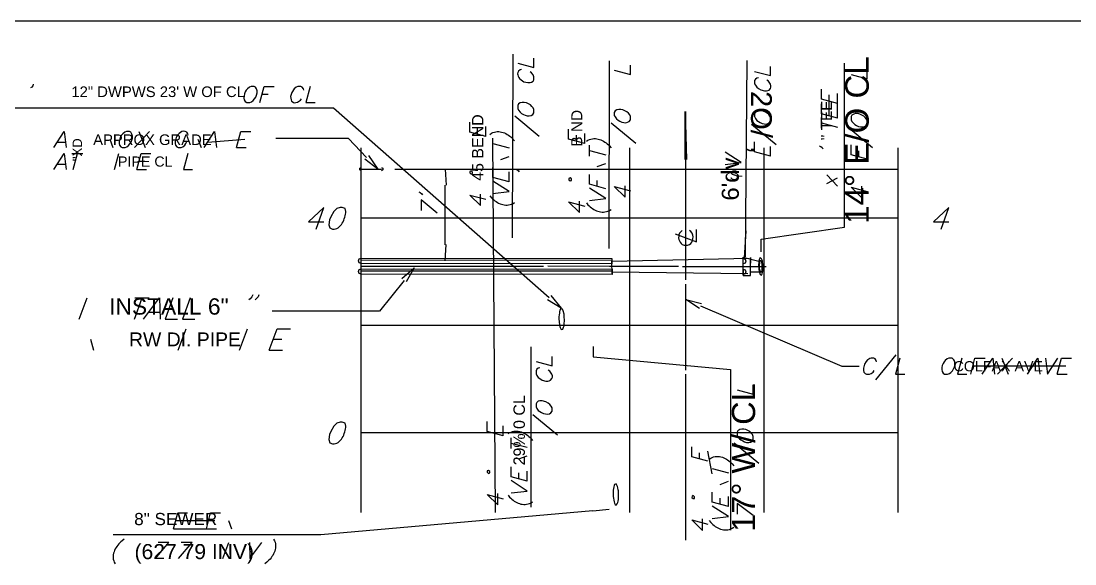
# Model space of a CAD drawing. Header units: feet. Extents: x 13 to 426, y 12 to 285.
# Drawn here: x 65.8 to 164, y 234.4 to 284.9 of the extents above; entities that cross this region are included whole.
import ezdxf
from ezdxf.enums import TextEntityAlignment as Align

# ---------------------------------------------------------------- set-up
doc = ezdxf.new("R2010")
doc.units = ezdxf.units.FT
doc.layers.add('ANOTACION', color=8, linetype='CONTINUOUS')
doc.layers.add('EJE_VIA', color=7, linetype='CONTINUOUS')
doc.styles.add('CAD_TEXT', font='Arial')

msp = doc.modelspace()

# ---------------------------------------------------------------- linework, layer by layer
at = {"layer": 'EJE_VIA'}
for p, q in [((111.567, 264.717), (111.617, 281.85)), ((120.567, 263.75), (120.617, 281.217)), ((133.283, 262.95), (133.433, 281.233)), ((142.483, 265.717), (142.483, 280.983)), ((88.25, 278.117), (88.817, 278.117)), ((141.067, 276.1), (141.067, 278.033)), ((141.85, 275.883), (141.85, 278.183)), ((111.783, 276.083), (114.067, 274.183)), ((127.717, 260.817), (127.717, 276.483)), ((140.35, 274.933), (140.35, 275.933)), ((108.3, 274.383), (108.3, 274.95)), ((109.083, 274.167), (109.083, 275.1)), ((120.767, 275.433), (123.05, 273.533)), ((133.833, 275.3), (136.117, 273.417)), ((140.35, 275.433), (141.85, 275.033)), ((142.833, 275.033), (145.117, 273.133)), ((74.05, 273.917), (74.35, 273.133)), ((76.35, 273.133), (77.75, 274.633)), ((76.75, 274.633), (77.35, 273.133)), ((82.267, 273.917), (82.567, 273.133)), ((83.2, 273.633), (86.633, 273.917)), ((110, 239.15), (109.75, 274)), ((117.517, 273.733), (117.517, 274.3)), ((118.3, 273.517), (118.3, 274.45)), ((69.2, 273.633), (69.9, 273.633)), ((85.85, 273.133), (86.767, 273.133)), ((97.483, 239.15), (97.483, 273.117)), ((109.75, 273.5), (111.25, 273.1)), ((118.75, 272.35), (118.75, 273.35)), ((122.5, 239.15), (122.5, 273.117)), ((135, 239.15), (135, 273.117)), ((135.617, 272.333), (135.617, 273.25)), ((144.617, 272.05), (144.617, 272.983)), ((147.5, 239.15), (147.5, 273.117)), ((70.533, 272.583), (71.533, 272.583)), ((70.633, 271.083), (71.033, 272.583)), ((74.483, 271.083), (74.883, 272.583)), ((110.467, 272.017), (111.25, 272.317)), ((118.75, 272.85), (120.25, 272.45)), ((143.833, 272.267), (143.833, 272.833)), ((69.2, 271.583), (69.9, 271.583)), ((76.567, 271.083), (77.483, 271.083)), ((76.767, 271.867), (77.333, 271.867)), ((97.483, 271.133), (99.367, 271.133)), ((100.617, 271.133), (147.5, 271.117)), ((105.293, 271.133), (105.386, 269.623)), ((119.45, 271.367), (120.25, 271.667)), ((111.25, 269.95), (111.25, 270.883)), ((119.45, 269.517), (119.45, 270.083)), ((140.85, 270.583), (141.85, 269.533)), ((140.85, 269.8), (141.85, 270.317)), ((105.3, 264.083), (105.3, 269.633)), ((121.05, 269.5), (122.55, 269.1)), ((143.117, 269.45), (144.617, 269.05)), ((107.583, 268.717), (109.083, 268.317)), ((116.8, 268.067), (118.3, 267.667)), ((93.267, 265.55), (94, 267.55)), ((151.5, 265.55), (152.217, 267.55)), ((97.483, 266.6), (147.5, 266.6)), ((133.167, 262.85), (133.333, 265.383)), ((105.293, 262.584), (105.386, 264.093)), ((97.483, 262.667), (120.834, 262.65)), ((120.833, 262.567), (133.617, 262.85)), ((120.867, 261.317), (120.833, 262.567)), ((133.05, 262.917), (134.517, 262.567)), ((133.05, 262.4), (133.05, 262.917)), ((133.733, 262.9), (133.75, 262.383)), ((133.75, 261.233), (133.75, 262.733)), ((97.483, 262.083), (114.45, 262.083)), ((97.483, 261.667), (120.867, 261.65)), ((120.867, 261.567), (133.5, 261.4)), ((127.417, 262.067), (135.2, 262.067)), ((133.05, 261.767), (133.067, 261.233)), ((133.067, 261.233), (133.75, 261.217)), ((133.75, 261.217), (133.75, 261.75)), ((133.75, 261.567), (134.55, 261.567)), ((127.7, 252.417), (127.717, 260.417)), ((71.2, 257.15), (71.933, 259.15)), ((76.35, 257.15), (77.067, 259.15)), ((76.4, 259.15), (77.733, 259.15)), ((77.733, 257.817), (78.683, 257.817)), ((80.433, 254.267), (81.167, 256.267)), ((86.15, 254.267), (86.883, 256.267)), ((97.483, 256.583), (147.5, 256.583)), ((72.25, 255.3), (72.533, 254.267)), ((89.3, 255.3), (90.067, 255.3)), ((88.917, 254.267), (90.15, 254.267)), ((113.267, 254.567), (113.283, 239.65)), ((145.4, 251.517), (147.3, 253.817)), ((156.75, 252.017), (158.15, 253.517)), ((157.15, 253.517), (157.75, 252.017)), ((131.867, 252.467), (131.883, 237.517)), ((154.467, 252.817), (163.1, 252.817)), ((127.7, 236.567), (127.7, 252.017)), ((162.317, 252.017), (163.25, 252.017)), ((113.467, 248.283), (115.767, 246.383)), ((97.483, 246.583), (147.5, 246.583)), ((110.7, 246.283), (110.7, 247.217)), ((111.433, 245.117), (111.433, 246.117)), ((111.433, 245.617), (112.933, 245.217)), ((132.217, 245.65), (134.5, 243.75)), ((128.983, 244.133), (128.983, 244.7)), ((130.183, 242.75), (129.767, 244.85)), ((112.15, 244.133), (112.933, 244.433)), ((112.15, 242.283), (112.15, 242.85)), ((112.933, 242.067), (112.933, 243)), ((130.183, 243.25), (131.683, 242.85)), ((130.9, 241.767), (131.683, 242.067)), ((109.2, 240.833), (110.7, 240.433)), ((131.683, 239.7), (131.683, 240.633)), ((130.9, 239.917), (130.9, 240.483)), ((119.061, 239.315), (120.567, 239.451)), ((79.983, 237.617), (83.983, 237.617)), ((80.183, 238.417), (83.833, 238.417)), ((85.117, 238.417), (85.4, 237.617)), ((128.267, 238.467), (129.767, 238.067)), ((84.6, 234.867), (85.133, 236.367))]:
    msp.add_line(p, q, dxfattribs=at)
for points in [[(426.217, 284.917), (12.6, 284.917), (12.6, 12.083)], [(112.067, 281), (113.567, 280.6), (113.567, 281.45)], [(121.05, 280.35), (122.55, 279.95), (122.55, 280.8)], [(112.417, 280.4), (112.283, 280.367), (112.133, 280.267), (112.07, 280.141), (112.045, 280.018), (112.053, 279.899), (112.09, 279.784), (112.15, 279.675), (112.228, 279.574), (112.367, 279.44), (112.633, 279.267), (112.983, 279.183), (113.2, 279.2), (113.35, 279.233), (113.483, 279.333), (113.567, 279.45), (113.567, 279.733), (113.483, 279.9), (113.35, 280.083), (113.2, 280.2)], [(134.117, 280.233), (135.617, 279.833), (135.617, 280.683)], [(143.117, 279.95), (144.617, 279.55), (144.617, 280.4)], [(66.917, 279.05), (66.883, 278.9), (66.783, 278.767), (66.683, 278.684)], [(87.217, 278.833), (87.067, 278.767), (86.883, 278.617), (86.772, 278.485), (86.677, 278.319), (86.604, 278.133), (86.56, 277.939), (86.552, 277.749), (86.588, 277.577), (86.674, 277.434), (86.817, 277.333), (87.1, 277.333), (87.267, 277.4), (87.415, 277.512), (87.546, 277.66), (87.654, 277.834), (87.733, 278.025), (87.777, 278.223), (87.779, 278.419), (87.733, 278.604), (87.633, 278.767), (87.517, 278.833), (87.217, 278.833)], [(88.033, 277.333), (88.433, 278.833), (89.367, 278.833)], [(92.133, 278.467), (92.1, 278.617), (91.983, 278.767), (91.867, 278.833), (91.583, 278.833), (91.417, 278.767), (91.233, 278.617), (91, 278.267), (90.9, 277.9), (90.906, 277.73), (90.938, 277.585), (90.996, 277.468), (91.129, 277.351), (91.246, 277.316), (91.385, 277.319), (91.546, 277.362), (91.817, 277.55), (91.917, 277.683)], [(92.717, 278.833), (92.317, 277.333), (93.183, 277.333)], [(134.483, 279.633), (134.333, 279.6), (134.2, 279.5), (134.117, 279.367), (134.117, 279.083), (134.2, 278.933), (134.333, 278.75), (134.483, 278.633), (134.7, 278.5), (135.05, 278.417), (135.221, 278.408), (135.366, 278.436), (135.482, 278.496), (135.598, 278.639), (135.633, 278.761), (135.63, 278.901), (135.587, 279.054), (135.417, 279.317), (135.267, 279.417)], [(141.85, 277.25), (140.35, 277.65), (140.35, 278.583)], [(112.067, 276.783), (112.133, 276.617), (112.283, 276.433), (112.421, 276.324), (112.584, 276.228), (112.763, 276.152), (112.948, 276.107), (113.13, 276.099), (113.3, 276.137), (113.449, 276.229), (113.567, 276.383), (113.567, 276.667), (113.483, 276.833), (113.379, 276.975), (113.234, 277.103), (113.06, 277.212), (112.868, 277.294), (112.668, 277.341), (112.472, 277.346), (112.29, 277.301), (112.133, 277.2), (112.067, 277.067), (112.067, 276.783)], [(141.85, 275.883), (140.35, 276.283), (140.35, 277.217)], [(114.983, 259.15), (94.9, 276.8), (60.883, 276.8)], [(121.05, 276.133), (121.117, 275.983), (121.267, 275.8), (121.398, 275.689), (121.56, 275.59), (121.741, 275.512), (121.931, 275.464), (122.118, 275.453), (122.291, 275.489), (122.439, 275.579), (122.55, 275.733), (122.55, 276.017), (122.483, 276.183), (122.366, 276.329), (122.217, 276.46), (122.044, 276.568), (121.857, 276.649), (121.662, 276.694), (121.468, 276.697), (121.284, 276.651), (121.117, 276.55), (121.05, 276.417), (121.05, 276.133)], [(127.667, 272.017), (127.667, 276.483), (127.767, 272.017)], [(134.117, 276.017), (134.2, 275.85), (134.333, 275.667), (134.471, 275.565), (134.637, 275.47), (134.82, 275.393), (135.01, 275.342), (135.196, 275.33), (135.366, 275.364), (135.51, 275.457), (135.617, 275.617), (135.617, 275.9), (135.55, 276.067), (135.446, 276.208), (135.3, 276.337), (135.125, 276.446), (134.93, 276.528), (134.83, 276.557), (134.729, 276.576), (134.533, 276.581), (134.352, 276.536), (134.2, 276.433), (134.117, 276.3), (134.117, 276.017)], [(143.117, 275.733), (143.183, 275.567), (143.333, 275.4), (143.464, 275.289), (143.626, 275.19), (143.808, 275.112), (143.998, 275.064), (144.185, 275.053), (144.358, 275.089), (144.506, 275.179), (144.617, 275.333), (144.617, 275.617), (144.55, 275.783), (144.433, 275.929), (144.283, 276.06), (144.111, 276.168), (143.923, 276.249), (143.728, 276.294), (143.535, 276.297), (143.35, 276.251), (143.183, 276.15), (143.117, 276.017), (143.117, 275.733)], [(109.083, 274.167), (107.583, 274.567), (107.583, 275.5)], [(68.85, 273.133), (69.817, 274.633), (69.983, 273.133)], [(75.6, 274.633), (75.45, 274.567), (75.267, 274.417), (75.15, 274.283), (75.017, 274.067), (74.933, 273.7), (74.933, 273.5), (74.967, 273.35), (75.083, 273.2), (75.2, 273.133), (75.483, 273.133), (75.65, 273.2), (75.794, 273.322), (75.924, 273.472), (76.034, 273.643), (76.115, 273.828), (76.162, 274.02), (76.165, 274.211), (76.119, 274.396), (76.017, 274.567), (75.883, 274.633), (75.6, 274.633)], [(81.367, 274.283), (81.333, 274.417), (81.233, 274.567), (81.073, 274.639), (80.92, 274.655), (80.775, 274.624), (80.639, 274.553), (80.516, 274.454), (80.406, 274.333), (80.311, 274.201), (80.233, 274.067), (80.133, 273.7), (80.15, 273.5), (80.183, 273.35), (80.3, 273.2), (80.417, 273.133), (80.7, 273.133), (80.867, 273.2), (81.05, 273.35), (81.15, 273.5), (81.217, 273.7), (80.85, 273.7)], [(82.85, 273.133), (83.817, 274.633), (83.983, 273.133)], [(85.85, 273.133), (86.25, 274.633), (87.183, 274.633)], [(97.967, 272.217), (96.283, 273.983), (89.517, 273.983)], [(109.467, 274.367), (109.617, 274.467), (109.748, 274.529), (109.881, 274.574), (110.016, 274.603), (110.152, 274.618), (110.289, 274.617), (110.425, 274.604), (110.559, 274.578), (110.693, 274.541), (110.824, 274.493), (110.951, 274.435), (111.075, 274.368), (111.195, 274.294), (111.31, 274.212), (111.419, 274.124), (111.521, 274.031), (111.75, 273.75)], [(118.3, 273.517), (116.8, 273.917), (116.8, 274.85)], [(118.45, 273.717), (118.6, 273.817), (118.739, 273.877), (118.877, 273.922), (119.015, 273.952), (119.151, 273.966), (119.286, 273.967), (119.419, 273.955), (119.55, 273.931), (119.679, 273.895), (119.805, 273.848), (119.929, 273.792), (120.05, 273.726), (120.167, 273.651), (120.281, 273.569), (120.392, 273.48), (120.498, 273.384), (120.6, 273.283), (120.75, 273.1)], [(135.617, 272.333), (134.117, 272.733), (134.117, 273.667)], [(140.133, 273.283), (140.283, 273.233), (140.417, 273.133), (140.483, 273.033)], [(144.617, 272.05), (143.117, 272.45), (143.117, 273.383)], [(68.85, 271.083), (69.817, 272.583), (69.983, 271.083)], [(76.567, 271.083), (76.967, 272.583), (77.883, 272.583)], [(81.317, 272.583), (80.917, 271.083), (81.767, 271.083)], [(98.15, 272.383), (99.017, 271.133), (97.8, 272.05)], [(131.367, 271.567), (132.867, 271.733), (131.367, 272.717)], [(97.483, 270.983), (97.35, 271.067), (97.35, 271.217), (97.483, 271.283)], [(99.367, 271.283), (99.5, 271.217), (99.5, 271.067), (99.367, 270.983)], [(107.717, 270.967), (107.6, 270.917), (107.6, 270.783), (107.717, 270.667), (107.85, 270.717), (107.85, 270.85), (107.717, 270.967)], [(111.25, 269.95), (109.75, 270.35), (109.75, 271.283)], [(111.85, 271.133), (111.983, 271.083), (112.133, 270.983), (112.2, 270.883)], [(109.75, 268.85), (111.25, 269.033), (109.75, 270)], [(116.95, 270.317), (116.817, 270.267), (116.817, 270.133), (116.95, 270.033), (117.067, 270.067), (117.067, 270.217), (116.95, 270.317)], [(120.25, 269.3), (118.75, 269.717), (118.75, 270.633)], [(102.833, 269), (102.983, 268.95), (103.117, 268.833), (103.2, 268.733)], [(118.75, 268.217), (120.25, 268.383), (118.75, 269.35)], [(121.05, 269.5), (122.05, 268.517), (122.05, 269.583)], [(143.117, 269.45), (144.117, 268.467), (144.117, 269.533)], [(104.55, 267.033), (103.05, 268.283), (103.05, 267.283)], [(107.583, 268.717), (108.583, 267.733), (108.583, 268.8)], [(109.467, 268.65), (109.617, 268.467), (109.713, 268.366), (109.816, 268.271), (109.925, 268.182), (110.039, 268.1), (110.157, 268.025), (110.28, 267.959), (110.406, 267.902), (110.535, 267.856), (110.666, 267.82), (110.8, 267.795), (110.935, 267.783), (111.072, 267.784), (111.208, 267.798), (111.345, 267.828), (111.481, 267.872), (111.617, 267.933), (111.75, 268.033)], [(116.8, 268.067), (117.8, 267.083), (117.8, 268.15)], [(118.45, 268), (118.6, 267.817), (118.702, 267.716), (118.808, 267.62), (118.919, 267.531), (119.033, 267.449), (119.15, 267.374), (119.271, 267.309), (119.395, 267.252), (119.521, 267.205), (119.65, 267.169), (119.781, 267.145), (119.914, 267.133), (120.049, 267.134), (120.185, 267.149), (120.323, 267.178), (120.461, 267.223), (120.6, 267.283), (120.75, 267.383)], [(94, 267.55), (92.567, 266.217), (94, 266.217)], [(95.517, 267.55), (95.2, 267.467), (94.917, 267.183), (94.633, 266.7), (94.533, 266.417), (94.467, 265.933), (94.55, 265.65), (94.8, 265.55), (94.945, 265.544), (95.081, 265.563), (95.208, 265.606), (95.326, 265.671), (95.435, 265.754), (95.626, 265.966), (95.708, 266.09), (95.782, 266.222), (95.846, 266.361), (95.902, 266.504), (95.949, 266.647), (95.987, 266.789), (96.017, 266.928), (96.038, 267.06), (96.05, 267.183), (95.967, 267.467), (95.717, 267.55), (95.517, 267.55)], [(152.217, 267.55), (150.783, 266.217), (152.217, 266.217)], [(126.717, 265.1), (128.717, 264.367), (128.717, 265.517)], [(127.383, 265.417), (127.267, 265.333), (127.133, 265.15), (127.078, 265.014), (127.05, 264.872), (127.046, 264.728), (127.067, 264.585), (127.112, 264.448), (127.18, 264.322), (127.271, 264.21), (127.383, 264.117), (127.567, 264.033), (127.883, 264.033), (128.051, 264.108), (128.182, 264.211), (128.279, 264.337), (128.344, 264.482), (128.379, 264.641), (128.384, 264.808), (128.363, 264.979), (128.317, 265.15), (128.183, 265.333), (128.067, 265.417)], [(134.733, 263.433), (134.733, 264.617), (142.483, 265.717)], [(97.483, 262.333), (97.3, 262.4), (97.233, 262.583), (97.3, 262.767), (97.483, 262.833)], [(120.833, 262.317), (97.483, 262.333), (97.483, 262.833), (120.833, 262.817), (120.833, 262.317)], [(133.05, 262.817), (133.233, 262.75), (133.3, 262.567), (133.233, 262.383), (133.05, 262.317)], [(133.067, 261.25), (133.05, 261.417), (133.05, 262.75)], [(134.567, 261.5), (134.633, 261.317), (134.75, 261.267), (134.817, 261.383), (134.855, 261.507), (134.877, 261.644), (134.892, 261.792), (134.9, 261.925), (134.9, 262.167), (134.883, 262.317), (134.87, 262.439), (134.845, 262.55), (134.812, 262.663), (134.773, 262.767), (134.65, 262.883), (134.561, 262.724), (134.524, 262.577), (134.502, 262.416), (134.492, 262.246), (134.494, 262.076), (134.502, 261.909), (134.517, 261.754), (134.533, 261.617), (134.567, 261.5)], [(134.583, 262.467), (134.563, 262.333), (134.556, 262.227), (134.552, 262.116), (134.552, 262.004), (134.56, 261.892), (134.576, 261.782), (134.602, 261.677), (134.667, 261.533), (134.772, 261.576), (134.81, 261.702), (134.831, 261.871), (134.835, 262.063), (134.824, 262.255), (134.798, 262.426), (134.756, 262.554), (134.65, 262.617), (134.583, 262.467)], [(97.483, 261.333), (97.3, 261.4), (97.233, 261.583), (97.3, 261.767), (97.483, 261.833)], [(120.867, 261.317), (97.483, 261.333), (97.483, 261.833), (120.867, 261.817), (120.867, 261.317)], [(101.267, 260.933), (102.4, 261.95), (101.65, 260.617)], [(127.017, 262.067), (120.617, 262.067), (114.85, 262.083)], [(133.067, 261.817), (133.25, 261.75), (133.317, 261.567), (133.25, 261.383), (133.067, 261.317)], [(101.467, 260.767), (99.167, 257.9), (89.167, 257.9)], [(87.367, 259.433), (87.3, 259.233), (87.133, 259.05), (87, 258.95)], [(87.933, 259.433), (87.867, 259.233), (87.7, 259.05), (87.583, 258.95)], [(115.15, 259.35), (116.117, 258.167), (114.817, 258.967)], [(77.2, 257.15), (78.7, 259.15), (78.733, 257.15)], [(79.933, 259.15), (79.2, 257.15), (80.35, 257.15)], [(81.55, 259.15), (80.817, 257.15), (81.967, 257.15)], [(128.983, 258.15), (127.717, 258.983), (129.183, 258.617)], [(129.083, 258.383), (142.25, 252.767), (143.867, 252.783)], [(115.95, 257.867), (115.933, 257.717), (115.917, 257.55), (115.9, 257.367), (115.9, 257.183), (115.95, 256.633), (115.983, 256.483), (116.017, 256.367), (116.117, 256.2), (116.25, 256.217), (116.333, 256.4), (116.367, 256.533), (116.383, 256.7), (116.395, 256.814), (116.401, 256.929), (116.403, 257.044), (116.401, 257.159), (116.396, 257.273), (116.388, 257.388), (116.378, 257.503), (116.367, 257.617), (116.3, 257.917), (116.217, 258.1), (116.067, 258.133), (115.983, 257.983), (115.95, 257.867)], [(88.917, 254.267), (89.65, 256.267), (90.883, 256.267)], [(119.083, 254.6), (119.083, 253.633), (131.867, 252.467)], [(113.767, 253.217), (115.267, 252.817), (115.267, 253.667)], [(145.483, 253.167), (145.45, 253.317), (145.35, 253.45), (145.234, 253.512), (145.112, 253.536), (144.987, 253.527), (144.865, 253.491), (144.749, 253.432), (144.644, 253.355), (144.516, 253.217), (144.35, 252.95), (144.267, 252.6), (144.267, 252.383), (144.3, 252.233), (144.417, 252.1), (144.533, 252.017), (144.817, 252.017), (144.983, 252.1), (145.167, 252.233), (145.267, 252.383)], [(147.65, 253.517), (147.25, 252.017), (148.1, 252.017)], [(152.217, 253.517), (152.067, 253.45), (151.883, 253.317), (151.77, 253.182), (151.673, 253.02), (151.599, 252.84), (151.554, 252.652), (151.547, 252.466), (151.583, 252.291), (151.671, 252.138), (151.817, 252.017), (152.1, 252.017), (152.267, 252.1), (152.411, 252.201), (152.541, 252.346), (152.65, 252.522), (152.731, 252.718), (152.758, 252.819), (152.776, 252.921), (152.784, 253.021), (152.764, 253.212), (152.691, 253.379), (152.517, 253.517), (152.217, 253.517)], [(153.433, 253.517), (153.033, 252.017), (153.9, 252.017)], [(154.25, 252.017), (154.65, 253.517), (155.583, 253.517)], [(155.317, 252.017), (156.3, 253.517), (156.467, 252.017)], [(159.533, 252.017), (160.517, 253.517), (160.683, 252.017)], [(161.217, 253.517), (161.4, 252.017), (162.367, 253.517)], [(162.317, 252.017), (162.717, 253.517), (163.65, 253.517)], [(114.117, 252.617), (113.967, 252.583), (113.833, 252.483), (113.767, 252.35), (113.767, 252.067), (113.833, 251.9), (113.967, 251.717), (114.117, 251.617), (114.333, 251.483), (114.683, 251.383), (114.848, 251.385), (114.995, 251.42), (115.118, 251.485), (115.247, 251.628), (115.286, 251.75), (115.282, 251.888), (115.23, 252.038), (115.05, 252.3), (114.9, 252.4)], [(132.5, 250.567), (134, 250.167), (134, 251.017)], [(113.767, 249), (113.833, 248.833), (113.967, 248.65), (114.108, 248.546), (114.275, 248.451), (114.457, 248.374), (114.645, 248.326), (114.83, 248.314), (115.002, 248.35), (115.151, 248.442), (115.267, 248.6), (115.267, 248.883), (115.183, 249.05), (115.05, 249.217), (114.9, 249.333), (114.683, 249.467), (114.333, 249.55), (114.117, 249.55), (113.967, 249.517), (113.833, 249.4), (113.767, 249.283), (113.767, 249)], [(95.517, 247.55), (95.2, 247.467), (94.917, 247.183), (94.633, 246.7), (94.533, 246.417), (94.467, 245.933), (94.55, 245.65), (94.8, 245.55), (94.945, 245.544), (95.081, 245.563), (95.208, 245.606), (95.326, 245.671), (95.435, 245.754), (95.626, 245.966), (95.708, 246.09), (95.782, 246.222), (95.846, 246.361), (95.902, 246.504), (95.949, 246.647), (95.987, 246.789), (96.017, 246.928), (96.038, 247.06), (96.05, 247.183), (95.967, 247.467), (95.717, 247.55), (95.517, 247.55)], [(110.7, 246.283), (109.2, 246.683), (109.2, 247.617)], [(111.15, 246.483), (111.3, 246.583), (111.431, 246.643), (111.564, 246.686), (111.699, 246.714), (111.835, 246.727), (111.971, 246.727), (112.107, 246.714), (112.243, 246.688), (112.376, 246.652), (112.508, 246.605), (112.636, 246.548), (112.76, 246.483), (112.88, 246.409), (112.994, 246.328), (113.103, 246.241), (113.205, 246.148), (113.433, 245.867)], [(132.5, 246.35), (132.567, 246.2), (132.717, 246.017), (132.848, 245.905), (133.01, 245.807), (133.191, 245.729), (133.381, 245.68), (133.568, 245.67), (133.741, 245.705), (133.889, 245.796), (134, 245.95), (134, 246.233), (133.933, 246.4), (133.816, 246.546), (133.667, 246.676), (133.494, 246.785), (133.306, 246.865), (133.112, 246.91), (132.918, 246.913), (132.733, 246.868), (132.567, 246.767), (132.5, 246.633), (132.5, 246.35)], [(129.767, 243.917), (128.267, 244.317), (128.267, 245.25)], [(129.9, 244.117), (130.033, 244.217), (130.169, 244.278), (130.305, 244.322), (130.442, 244.352), (130.578, 244.366), (130.715, 244.367), (130.85, 244.355), (130.984, 244.33), (131.115, 244.294), (131.245, 244.248), (131.371, 244.191), (131.493, 244.125), (131.611, 244.05), (131.725, 243.968), (131.834, 243.879), (131.937, 243.784), (132.033, 243.683), (132.183, 243.5)], [(109.333, 243.067), (109.217, 243.033), (109.217, 242.9), (109.333, 242.783), (109.467, 242.833), (109.467, 242.967), (109.333, 243.067)], [(112.933, 242.067), (111.433, 242.467), (111.433, 243.4)], [(111.433, 240.967), (112.933, 241.133), (111.433, 242.117)], [(121, 241.533), (120.967, 241.383), (120.95, 241.217), (120.95, 240.65), (120.967, 240.467), (121, 240.3), (121.033, 240.15), (121.067, 240.017), (121.13, 239.904), (121.237, 239.83), (121.333, 239.95), (121.383, 240.067), (121.4, 240.2), (121.433, 240.35), (121.444, 240.464), (121.45, 240.579), (121.453, 240.694), (121.451, 240.809), (121.447, 240.923), (121.439, 241.038), (121.429, 241.153), (121.417, 241.267), (121.383, 241.433), (121.35, 241.567), (121.3, 241.683), (121.217, 241.817), (121.067, 241.75), (121.033, 241.65), (121, 241.533)], [(109.2, 240.833), (110.2, 239.85), (110.2, 240.917)], [(111.15, 240.767), (111.3, 240.583), (111.403, 240.482), (111.51, 240.387), (111.62, 240.297), (111.734, 240.215), (111.851, 240.14), (111.971, 240.074), (112.095, 240.017), (112.221, 239.971), (112.349, 239.935), (112.48, 239.91), (112.612, 239.898), (112.747, 239.899), (112.883, 239.914), (113.021, 239.944), (113.16, 239.989), (113.3, 240.05), (113.433, 240.15)], [(128.4, 240.717), (128.291, 240.665), (128.276, 240.533), (128.407, 240.437), (128.517, 240.446), (128.525, 240.599), (128.4, 240.717)], [(131.683, 239.7), (130.183, 240.1), (130.183, 241.033)], [(130.183, 238.6), (131.683, 238.783), (130.183, 239.75)], [(134, 238.883), (132.5, 240), (132.5, 239)], [(119.067, 239.317), (93.7, 237.067), (74.367, 237.067)], [(79.983, 237.617), (80.383, 239.117), (81.3, 239.117)], [(83.05, 237.617), (83.45, 239.117), (84.383, 239.117)], [(128.267, 238.467), (129.267, 237.483), (129.267, 238.55)], [(129.9, 238.4), (130.033, 238.217), (130.231, 238.026), (130.34, 237.938), (130.455, 237.856), (130.574, 237.782), (130.699, 237.715), (130.826, 237.657), (130.957, 237.609), (131.09, 237.572), (131.225, 237.546), (131.361, 237.533), (131.498, 237.532), (131.634, 237.547), (131.769, 237.576), (131.902, 237.621), (132.033, 237.683), (132.183, 237.783)], [(75.383, 236.65), (75.2, 236.517), (75.096, 236.426), (74.994, 236.328), (74.897, 236.223), (74.804, 236.112), (74.718, 235.996), (74.638, 235.875), (74.567, 235.749), (74.504, 235.62), (74.452, 235.487), (74.412, 235.352), (74.383, 235.214), (74.369, 235.075), (74.369, 234.936), (74.384, 234.796), (74.417, 234.656), (74.467, 234.517), (74.55, 234.367)], [(89.317, 236.65), (89.4, 236.517), (89.453, 236.381), (89.487, 236.243), (89.505, 236.104), (89.506, 235.964), (89.492, 235.825), (89.464, 235.686), (89.424, 235.55), (89.373, 235.415), (89.311, 235.284), (89.239, 235.157), (89.16, 235.034), (89.074, 234.917), (88.982, 234.806), (88.886, 234.702), (88.683, 234.517), (88.483, 234.367)], [(78.317, 234.867), (79.567, 236.367), (78.567, 236.367)], [(80.45, 234.867), (81.717, 236.367), (80.717, 236.367)], [(87.067, 236.367), (87.1, 234.867), (88.217, 236.367)]]:
    msp.add_lwpolyline(points, dxfattribs=at)

# ---------------------------------------------------------------- texts
at = {"layer": 'ANOTACION', "style": 'CAD_TEXT'}
for s, height, rotation, p in [('14° E/O CL', 2.2038, 90, (143.655, 273.835)), ('2O/ ,', 1.9378, 270, (134.756, 275.468)), ('" TEE', 1.0259, 90, (140.822, 275.668)), ('45 BEND', 1.0639, 90, (108.325, 273.135)), ('B ND', 1.0259, 90, (117.557, 274.935)), ('"XD', 0.8739, 90, (71.028, 272.935)), ("6'dv", 1.5959, 90, (131.856, 270.202)), ('17° W/ CL', 2.1658, 90, (133.089, 244.271)), ('29% 0 CL', 1.0639, 90, (112.191, 246.804))]:
    msp.add_text(s, height=height, rotation=rotation, dxfattribs=at).set_placement(p, align=Align.MIDDLE_CENTER)
for s, height, p in [('12" DWPWS 23\' W OF CL', 0.98792, (78.56, 278.335)), ('APPROX GRADE', 0.98792, (78.027, 273.868)), ('PIPE CL', 0.9499, (77.36, 271.835)), ('S-', 0.8739, (132.423, 270.569)), ('INSTALL 6"', 1.5199, (79.56, 258.336)), ('RW DI. PIPE', 1.2919, (81.06, 255.27)), ('COLFAX AVE', 0.9499, (156.821, 252.77)), ('8" SEWER', 1.1399, (80.194, 238.538)), ('(627 79 INV)', 1.40589, (81.927, 235.505))]:
    msp.add_text(s, height=height, dxfattribs=at).set_placement(p, align=Align.MIDDLE_CENTER)

doc.saveas('drawing.dxf')
